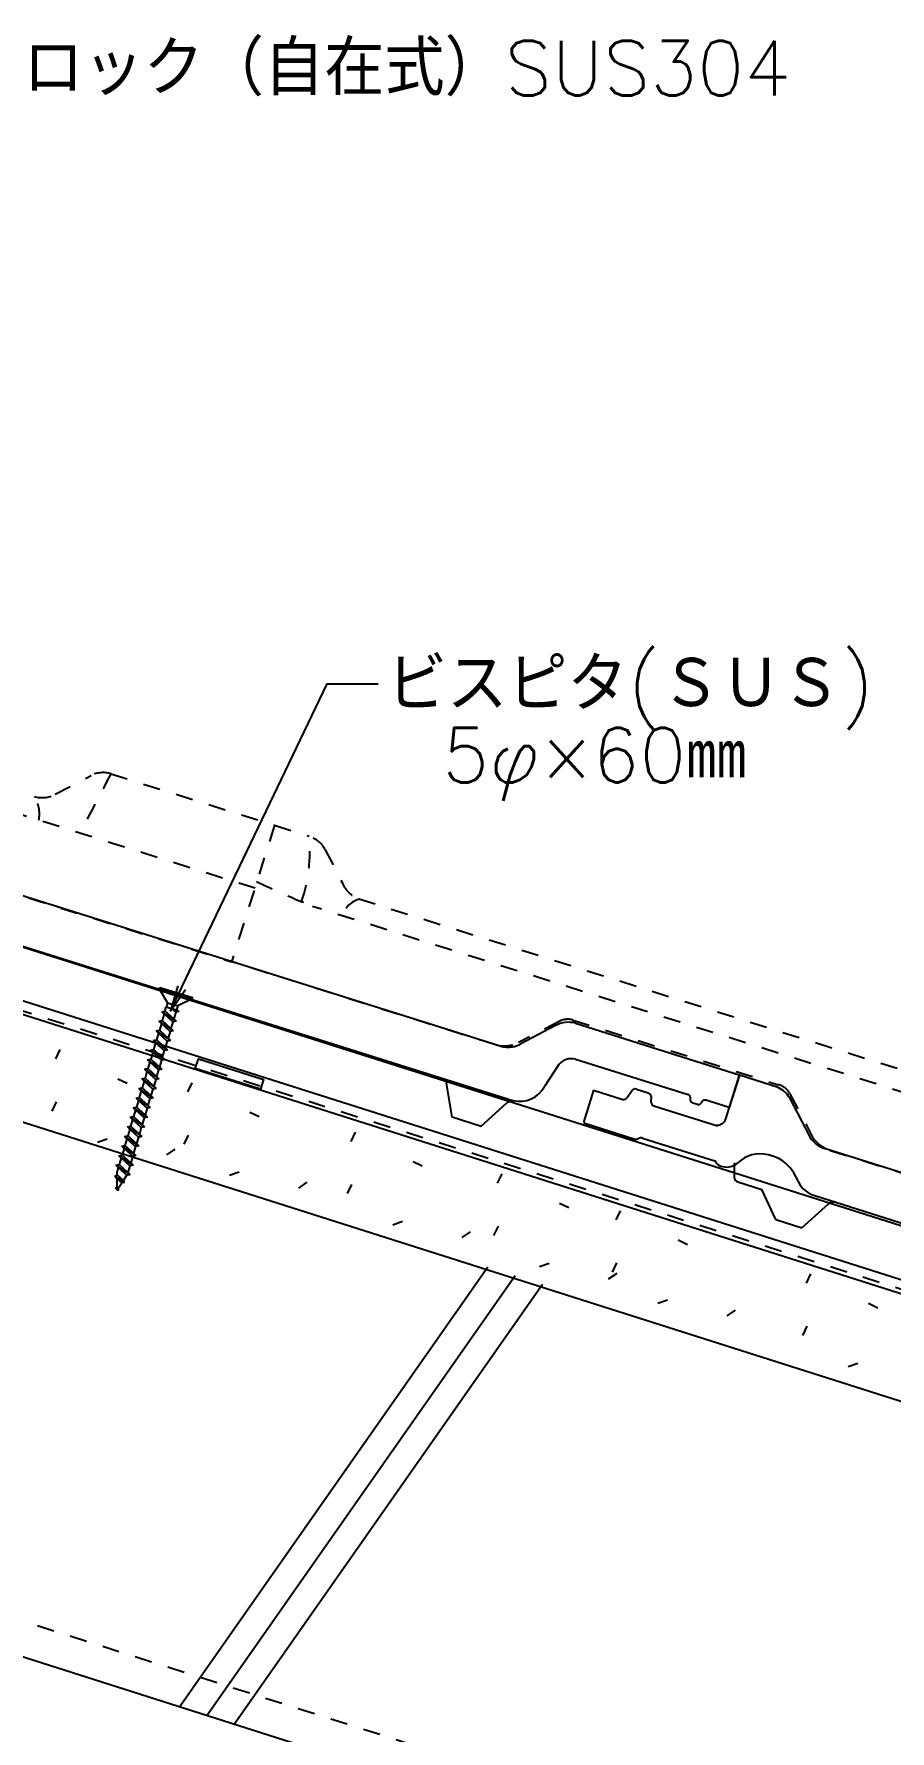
# Model space of a CAD drawing. Extents: x -1727 to 4652, y -2308 to 2357.
# Drawn here: x 3985.7 to 4236, y 282.4 to 778.9 of the extents above; entities that cross this region are included whole.
import ezdxf

# ---------------------------------------------------------------- set-up
doc = ezdxf.new("R2010")
doc.units = 0
doc.header["$LTSCALE"] = 5
doc.linetypes.add('DOT', pattern=[2, 1, -1])
for name, color, linetype in [('0-1', 7, 'CONTINUOUS'), ('0-2', 7, 'CONTINUOUS'), ('0-3', 7, 'CONTINUOUS'), ('0-4', 7, 'CONTINUOUS')]:
    doc.layers.add(name, color=color, linetype=linetype)
doc.styles.get("Standard").update_dxf_attribs({"font": 'txt.shx', "bigfont": 'extfont.shx'})

msp = doc.modelspace()

# ---------------------------------------------------------------- linework, layer by layer
at = {"layer": '0-1', "color": 3, "linetype": 'CONTINUOUS'}
for p, q in [((3754.7629, 584.1165), (4384.701, 384.0015)), ((3750.2214, 569.8206), (4380.1595, 369.7055))]:
    msp.add_line(p, q, dxfattribs=at)
at = {"layer": '0-1', "color": 7, "linetype": 'DOT'}
msp.add_line((3722.8413, 575.438), (4379.3981, 367.2622), dxfattribs=at)
at = {"layer": '0-1', "color": 4, "linetype": 'CONTINUOUS'}
for p, q in [((4022.3325, 499.5291), (4022.4515, 499.9275)), ((4022.3325, 499.5291), (4024.7491, 495.4651)), ((4031.9739, 496.6489), (4022.3325, 499.5291)), ((4022.4515, 499.9275), (4032.0929, 497.0473)), ((4031.9739, 496.6489), (4027.7405, 494.5714)), ((4032.0929, 497.0473), (4031.9739, 496.6489)), ((4023.0844, 492.858), (4024.0349, 493.0438)), ((4023.0844, 492.858), (4023.7772, 492.1813)), ((4023.0844, 492.858), (4027.2664, 490.079)), ((4023.7772, 492.1813), (4023.1958, 490.2351)), ((4023.7772, 492.1813), (4026.3158, 489.8932)), ((4026.5735, 490.7558), (4024.0349, 493.0438)), ((4024.223, 494.3125), (4027.5317, 493.324)), ((4024.3899, 494.2626), (4027.3813, 493.369)), ((4024.7575, 495.4626), (4024.3983, 494.2601)), ((4024.7575, 495.4626), (4027.7405, 494.5714)), ((4025.8773, 493.8183), (4027.1466, 492.6742)), ((4027.1466, 492.6742), (4026.5735, 490.7558)), ((4028.0972, 492.86), (4027.1466, 492.6742)), ((4027.2905, 493.3961), (4028.0972, 492.86)), ((4027.7156, 494.5789), (4027.3504, 493.3563)), ((4027.3564, 493.3764), (4027.3504, 493.3563)), ((4028.0972, 492.86), (4027.5317, 493.324)), ((4021.4062, 487.2406), (4022.3567, 487.4264)), ((4021.4062, 487.2406), (4022.0991, 486.5638)), ((4021.4062, 487.2406), (4025.5882, 484.4615)), ((4022.2453, 490.0493), (4023.1958, 490.2351)), ((4022.2453, 490.0493), (4022.9382, 489.3725)), ((4022.2453, 490.0493), (4026.4273, 487.2703)), ((4022.9382, 489.3725), (4022.3567, 487.4264)), ((4024.8953, 485.1383), (4022.3567, 487.4264)), ((4022.9382, 489.3725), (4025.4767, 487.0845)), ((4025.7344, 487.947), (4023.1958, 490.2351)), ((4025.4767, 487.0845), (4024.8953, 485.1383)), ((4026.4273, 487.2703), (4025.4767, 487.0845)), ((4026.3158, 489.8932), (4025.7344, 487.947)), ((4026.4273, 487.2703), (4025.7344, 487.947)), ((4027.2664, 490.079), (4026.3158, 489.8932)), ((4027.2664, 490.079), (4026.5735, 490.7558)), ((4019.728, 481.6231), (4020.6786, 481.8089)), ((4019.728, 481.6231), (4020.4209, 480.9463)), ((4019.728, 481.6231), (4023.91, 478.8441)), ((4020.5671, 484.4318), (4021.5177, 484.6176)), ((4020.5671, 484.4318), (4024.7491, 481.6528)), ((4020.5671, 484.4318), (4021.26, 483.7551)), ((4021.26, 483.7551), (4020.6786, 481.8089)), ((4023.2172, 479.5208), (4020.6786, 481.8089)), ((4021.26, 483.7551), (4023.7986, 481.467)), ((4022.0991, 486.5638), (4021.5177, 484.6176)), ((4024.0563, 482.3296), (4021.5177, 484.6176)), ((4022.0991, 486.5638), (4024.6377, 484.2757)), ((4024.7491, 481.6528), (4023.7986, 481.467)), ((4024.6377, 484.2757), (4024.0563, 482.3296)), ((4024.6377, 484.2757), (4024.0563, 482.3296)), ((4024.7491, 481.6528), (4024.0563, 482.3296)), ((4025.5882, 484.4615), (4024.6377, 484.2757)), ((4025.5882, 484.4615), (4024.8953, 485.1383)), ((4018.8889, 478.8144), (4019.8395, 479.0002)), ((4018.8889, 478.8144), (4019.5818, 478.1376)), ((4018.8889, 478.8144), (4023.0709, 476.0353)), ((4019.5818, 478.1376), (4019.0004, 476.1914)), ((4019.5818, 478.1376), (4022.1204, 475.8495)), ((4020.4209, 480.9463), (4019.8395, 479.0002)), ((4022.3781, 476.7121), (4019.8395, 479.0002)), ((4020.4209, 480.9463), (4022.9595, 478.6583)), ((4022.9595, 478.6583), (4022.3781, 476.7121)), ((4023.0709, 476.0353), (4022.3781, 476.7121)), ((4023.91, 478.8441), (4022.9595, 478.6583)), ((4023.7986, 481.467), (4023.2172, 479.5208)), ((4023.91, 478.8441), (4023.2172, 479.5208)), ((4017.2108, 473.1969), (4018.1613, 473.3827)), ((4017.2108, 473.1969), (4017.9036, 472.5201)), ((4017.2108, 473.1969), (4021.3928, 470.4179)), ((4017.9036, 472.5201), (4017.3222, 470.574)), ((4017.9036, 472.5201), (4020.4422, 470.2321)), ((4018.0499, 476.0056), (4019.0004, 476.1914)), ((4018.0499, 476.0056), (4018.7427, 475.3289)), ((4018.0499, 476.0056), (4022.2319, 473.2266)), ((4018.7427, 475.3289), (4018.1613, 473.3827)), ((4020.6999, 471.0946), (4018.1613, 473.3827)), ((4018.7427, 475.3289), (4021.2813, 473.0408)), ((4021.539, 473.9034), (4019.0004, 476.1914)), ((4021.2813, 473.0408), (4020.6999, 471.0946)), ((4022.2319, 473.2266), (4021.2813, 473.0408)), ((4022.1204, 475.8495), (4021.539, 473.9034)), ((4022.2319, 473.2266), (4021.539, 473.9034)), ((4023.0709, 476.0353), (4022.1204, 475.8495)), ((4015.5326, 467.5794), (4016.4832, 467.7652)), ((4015.5326, 467.5794), (4016.2255, 466.9027)), ((4015.5326, 467.5794), (4019.7146, 464.8004)), ((4016.2255, 466.9027), (4015.6441, 464.9565)), ((4016.2255, 466.9027), (4018.7641, 464.6146)), ((4016.3717, 470.3882), (4017.3222, 470.574)), ((4016.3717, 470.3882), (4017.0646, 469.7114)), ((4016.3717, 470.3882), (4020.5537, 467.6091)), ((4017.0646, 469.7114), (4016.4832, 467.7652)), ((4019.0217, 465.4772), (4016.4832, 467.7652)), ((4017.0646, 469.7114), (4019.6031, 467.4233)), ((4019.8608, 468.2859), (4017.3222, 470.574)), ((4019.6031, 467.4233), (4019.0217, 465.4772)), ((4020.5537, 467.6091), (4019.6031, 467.4233)), ((4020.4422, 470.2321), (4019.8608, 468.2859)), ((4020.5537, 467.6091), (4019.8608, 468.2859)), ((4021.3928, 470.4179), (4020.4422, 470.2321)), ((4021.3928, 470.4179), (4020.6999, 471.0946)), ((4013.8544, 461.962), (4014.805, 462.1478)), ((4013.8544, 461.962), (4014.5473, 461.2852)), ((4013.8544, 461.962), (4018.0364, 459.1829)), ((4014.6935, 464.7707), (4015.6441, 464.9565)), ((4014.6935, 464.7707), (4015.3864, 464.0939)), ((4014.6935, 464.7707), (4018.8755, 461.9917)), ((4015.3864, 464.0939), (4014.805, 462.1478)), ((4017.3436, 459.8597), (4014.805, 462.1478)), ((4015.3864, 464.0939), (4017.925, 461.8059)), ((4018.1827, 462.6684), (4015.6441, 464.9565)), ((4017.925, 461.8059), (4017.3436, 459.8597)), ((4018.8755, 461.9917), (4017.925, 461.8059)), ((4018.7641, 464.6146), (4018.1827, 462.6684)), ((4018.8755, 461.9917), (4018.1827, 462.6684)), ((4019.7146, 464.8004), (4018.7641, 464.6146)), ((4019.7146, 464.8004), (4019.0217, 465.4772)), ((4013.0154, 459.1532), (4013.9659, 459.339)), ((4013.0154, 459.1532), (4013.7082, 458.4765)), ((4013.0154, 459.1532), (4017.1974, 456.3742)), ((4013.7082, 458.4765), (4013.1268, 456.5303)), ((4013.7082, 458.4765), (4016.2468, 456.1884)), ((4014.5473, 461.2852), (4013.9659, 459.339)), ((4016.5045, 457.051), (4013.9659, 459.339)), ((4014.5473, 461.2852), (4017.0859, 458.9971)), ((4017.0859, 458.9971), (4016.5045, 457.051)), ((4017.1974, 456.3742), (4016.5045, 457.051)), ((4018.0364, 459.1829), (4017.0859, 458.9971)), ((4018.0364, 459.1829), (4017.3436, 459.8597)), ((4011.3372, 453.5358), (4012.2877, 453.7216)), ((4011.3372, 453.5358), (4012.03, 452.859)), ((4011.3372, 453.5358), (4015.5192, 450.7567)), ((4012.03, 452.859), (4011.4486, 450.9128)), ((4012.03, 452.859), (4014.5686, 450.5709)), ((4012.1763, 456.3445), (4013.1268, 456.5303)), ((4012.1763, 456.3445), (4012.8691, 455.6677)), ((4012.1763, 456.3445), (4016.3583, 453.5655)), ((4012.8691, 455.6677), (4012.2877, 453.7216)), ((4014.8263, 451.4335), (4012.2877, 453.7216)), ((4012.8691, 455.6677), (4015.4077, 453.3797)), ((4015.6654, 454.2422), (4013.1268, 456.5303)), ((4015.4077, 453.3797), (4014.8263, 451.4335)), ((4016.3583, 453.5655), (4015.4077, 453.3797)), ((4016.2468, 456.1884), (4015.6654, 454.2422)), ((4016.3583, 453.5655), (4015.6654, 454.2422)), ((4017.1974, 456.3742), (4016.2468, 456.1884)), ((4009.659, 447.9183), (4010.6096, 448.1041)), ((4009.659, 447.9183), (4013.841, 445.1393)), ((4009.659, 447.9183), (4010.3519, 447.2415)), ((4010.3519, 447.2415), (4009.9988, 446.0596)), ((4010.3519, 447.2415), (4012.8411, 444.9979)), ((4010.4981, 450.727), (4011.4486, 450.9128)), ((4010.4981, 450.727), (4014.6801, 447.948)), ((4010.4981, 450.727), (4011.191, 450.0503)), ((4011.191, 450.0503), (4010.6096, 448.1041)), ((4013.1482, 445.816), (4010.6096, 448.1041)), ((4011.191, 450.0503), (4013.7296, 447.7622)), ((4013.9872, 448.6248), (4011.4486, 450.9128)), ((4013.7296, 447.7622), (4013.1482, 445.816)), ((4014.6801, 447.948), (4013.7296, 447.7622)), ((4014.5686, 450.5709), (4013.9872, 448.6248)), ((4014.6801, 447.948), (4013.9872, 448.6248)), ((4015.5192, 450.7567), (4014.5686, 450.5709)), ((4015.5192, 450.7567), (4014.8263, 451.4335)), ((4009.3454, 444.7604), (4009.9952, 445.0928)), ((4009.3454, 444.7604), (4012.1621, 442.8886)), ((4009.3454, 444.7604), (4009.9912, 444.0016)), ((4009.9822, 441.5396), (4009.9912, 444.0016)), ((4009.9912, 444.0016), (4011.3788, 442.7509)), ((4009.9952, 445.0928), (4009.9988, 446.0596)), ((4011.8279, 443.441), (4009.9952, 445.0928)), ((4010.2606, 441.0327), (4011.3788, 442.7509)), ((4012.1621, 442.8886), (4011.3788, 442.7509)), ((4011.8279, 443.441), (4012.8411, 444.9979)), ((4012.1621, 442.8886), (4011.8279, 443.441)), ((4013.841, 445.1393), (4012.8411, 444.9979)), ((4013.841, 445.1393), (4013.1482, 445.816)), ((4009.5572, 441.2533), (4009.9822, 441.5396)), ((4009.9801, 440.9693), (4009.5572, 441.2533)), ((4009.9787, 440.5996), (4009.9801, 440.9693)), ((4009.9787, 440.5996), (4010.1466, 440.8575)), ((4010.4799, 440.6336), (4009.9787, 440.5996)), ((4010.4799, 440.6336), (4010.1466, 440.8575)), ((4010.4799, 440.6336), (4010.2606, 441.0327))]:
    msp.add_line(p, q, dxfattribs=at)
msp.add_lwpolyline([(4024.027, 493.0174), (4024.0464, 493.0801), (4024.0648, 493.143), (4024.0823, 493.2063), (4024.0987, 493.2698), (4024.1141, 493.3336), (4024.1285, 493.3976), (4024.1419, 493.4619), (4024.1543, 493.5264), (4024.1656, 493.5911), (4024.176, 493.656), (4024.1853, 493.721), (4024.1936, 493.7863), (4024.2009, 493.8516), (4024.2071, 493.9172), (4024.2123, 493.9828), (4024.2165, 494.0486), (4024.2197, 494.1144), (4024.2218, 494.1804), (4024.2229, 494.2464), (4024.223, 494.3125)], dxfattribs=at)
at = {"layer": '0-1', "color": 7, "linetype": 'CONTINUOUS'}
msp.add_lwpolyline([(4051.9171, 470.1412), (4032.8574, 476.2013), (4033.7664, 479.0603), (4052.8262, 473.0002), (4051.9171, 470.1412)], close=True, dxfattribs=at)
at = {"layer": '0-2', "color": 2, "linetype": 'DOT'}
for p, q in [((4050.325, 528.9526), (3775.4806, 615.5879)), ((3991.8967, 556.444), (4002.3858, 561.9665)), ((4008.1822, 562.4623), (4056.0445, 547.3754)), ((4056.0433, 547.3714), (4043.4629, 507.4611)), ((4056.0433, 547.3714), (4043.4629, 507.4611)), ((4056.0433, 547.3714), (4066.1675, 544.1801)), ((3926.8307, 544.2254), (4043.4629, 507.4611)), ((4070.8377, 540.2481), (4075.7056, 530.8192)), ((4327.2412, 441.6641), (4067.1447, 523.6507)), ((4080.6313, 525.8911), (4277.2679, 463.908)), ((4120.7057, 483.1129), (4043.4629, 507.4611)), ((4139.4088, 490.0746), (4127.3827, 483.813)), ((4143.2628, 490.412), (4203.2552, 471.5015)), ((4206.69, 468.8664), (4213.3295, 456.1145)), ((4218.4948, 452.2882), (4320.4588, 420.1475))]:
    msp.add_line(p, q, dxfattribs=at)
at = {"layer": '0-2', "color": 2, "linetype": 'CONTINUOUS'}
for p, q in [((4121.9806, 482.7176), (3925.1278, 544.7687)), ((3922.2153, 531.0089), (4125.7263, 466.859)), ((4138.1533, 488.7741), (4127.8057, 483.341)), ((4143.9779, 489.4886), (4191.8978, 474.3834)), ((4139.109, 477.4276), (4134.9404, 471.0125)), ((4143.9831, 478.9736), (4176.9503, 468.5817)), ((4107.972, 461.9564), (4106.1209, 473.1224)), ((4187.9138, 461.5256), (4191.9309, 474.2697)), ((4191.9309, 474.2697), (4188.9513, 464.817)), ((4203.2376, 470.7056), (4191.9309, 474.2697)), ((4149.285, 469.8656), (4146.3133, 460.4381)), ((4149.285, 469.8656), (4157.8731, 467.1585)), ((4160.5295, 469.8017), (4159.146, 467.6933)), ((4161.8416, 470.2105), (4165.2836, 469.1256)), ((4166.1091, 468.0429), (4166.0717, 466.6174)), ((4177.5487, 467.8586), (4177.5369, 467.144)), ((4188.9513, 464.817), (4181.7743, 467.0793)), ((4206.4245, 467.8856), (4212.6395, 456.0171)), ((4116.3889, 459.3033), (4107.972, 461.9564)), ((4116.3192, 459.2394), (4123.9291, 466.2148)), ((4166.9139, 465.3106), (4185.5056, 459.4502)), ((4179.6323, 465.6835), (4178.2686, 466.1133)), ((4181.1274, 466.6626), (4180.7724, 466.1242)), ((4146.4534, 460.3035), (4161.3748, 455.6)), ((4163.554, 455.8595), (4185.0217, 449.0925)), ((4320.4544, 420.1334), (4216.8483, 452.7917)), ((4190.5172, 444.1624), (4190.4558, 448.6005)), ((4191.4394, 443.0559), (4198.5143, 440.8258)), ((4207.522, 446.1413), (4209.2253, 442.9838)), ((4202.6003, 432.0174), (4198.5143, 440.8258)), ((4213.9357, 439.0319), (4316.2458, 406.7821)), ((4202.6003, 432.0174), (4210.1899, 429.625)), ((4210.1899, 429.625), (4217.9304, 436.6553))]:
    msp.add_line(p, q, dxfattribs=at)
at = {"layer": '0-2', "color": 2, "linetype": 'DOT'}
for centre, radius, start, end in [((5948.4903, -462.7694), 2194.5149, 152.1487, 152.6602), ((4005.901, 554.9332), 7.8628, 72.9804, 116.5554), ((3988.0597, 563.4701), 8.0056, 253.5671, 298.6392), ((3977.4615, 550.5738), 9.8322, 350.0091, 392.0512), ((4020.3586, 539.7897), 46.0189, 341.3334, 365.4745), ((4063.7737, 536.5972), 7.9517, 27.331, 72.4796), ((4137.7899, 709.0727), 198.2717, 243.9707, 248.7532), ((4083.4732, 533.678), 8.277, 200.2059, 249.4375), ((4082.5658, 519.1113), 6.8857, 103.6883, 166.5094), ((4141.7715, 485.2677), 5.3562, 73.8331, 116.1754), ((4123.0641, 492.8099), 9.9797, 256.3307, 295.6418), ((4202.0644, 466.393), 5.2455, 28.1343, 76.8778), ((4221.4845, 461.7237), 9.8979, 214.521, 252.4187)]:
    msp.add_arc(centre, radius, start, end, dxfattribs=at)
at = {"layer": '0-2', "color": 2, "linetype": 'CONTINUOUS'}
for centre, radius, start, end in [((4141.9663, 481.7884), 7.9586, 75.3594, 118.6268), ((4124.1086, 490.282), 7.8561, 254.2878, 280.8913), ((4124.0823, 490.44), 8.0162, 280.8626, 297.6767), ((4142.8648, 474.0427), 5.0561, 77.222, 137.9734), ((4127.7447, 474.7135), 8.0916, 255.5949, 332.782), ((4158.0698, 468.5188), 1.3563, 261.8979, 322.5109), ((4161.5345, 468.8936), 1.3545, 77.2011, 137.8999), ((4164.765, 467.8753), 1.3545, 7.1085, 67.812), ((4176.648, 467.744), 0.9079, 7.2495, 70.2), ((4178.7189, 467.2005), 1.1833, 182.7329, 247.531), ((4181.8432, 466.1102), 0.9034, 77.1888, 140.3269), ((4199.7654, 463.5702), 7.9354, 30.1179, 64.052), ((4124.7781, 465.1555), 1.3576, 72.5893, 128.7082), ((4167.4246, 466.5646), 1.354, 177.7664, 247.8381), ((4179.8413, 466.8381), 1.1734, 259.7413, 322.523), ((4185.3285, 462.3449), 2.712, 258.1919, 342.4153), ((4161.7579, 456.9374), 1.3912, 253.0651, 300.0088), ((4163.1497, 454.5198), 1.3994, 73.2071, 119.863), ((4219.251, 460.2857), 7.8698, 212.8478, 252.2236), ((4183.7864, 447.7306), 1.6842, 22.1735, 63.5029), ((4187.6848, 450.9862), 3.5119, 228.2455, 257.6474), ((4188.1879, 452.4316), 5.0383, 257.1321, 310.9809), ((4197.9796, 442.032), 9.2519, 75.4242, 134.5243), ((4198.1278, 439.9463), 11.2529, 33.4025, 78.8289), ((4191.8576, 444.3748), 1.3571, 189.0062, 252.4045), ((4216.3552, 446.6991), 8.0399, 207.5234, 252.4863), ((4219.4863, 434.4317), 2.7139, 72.5751, 124.9807)]:
    msp.add_arc(centre, radius, start, end, dxfattribs=at)
at = {"layer": '0-3', "color": 7, "linetype": 'CONTINUOUS'}
for points in [[(4025.6197, 493.0829), (4071.3655, 588.7303), (4086.3655, 588.7303)], [(4027.728, 500.3882), (4025.6197, 493.0829), (4029.9833, 499.3096)]]:
    msp.add_lwpolyline(points, dxfattribs=at)
at = {"layer": '0-4', "color": 4, "linetype": 'CONTINUOUS'}
for p, q in [((4359.0668, 372.1014), (3723.8494, 574.2144)), ((4346.9387, 344.5181), (3723.8494, 542.7723)), ((4226.6891, 226.334), (3723.8494, 386.3272))]:
    msp.add_line(p, q, dxfattribs=at)
at = {"layer": '0-4', "color": 7, "linetype": 'CONTINUOUS'}
for p, q in [((3993.2921, 481.7772), (3991.9821, 479.0789)), ((4010.2199, 473.2036), (4012.9186, 471.8932)), ((4031.8657, 472.0612), (4030.5556, 469.3628)), ((3992.2147, 466.4749), (3990.9043, 463.776)), ((4048.7935, 463.4876), (4051.4921, 462.1771)), ((4079.6015, 457.622), (4078.2915, 454.9236)), ((4007.1334, 455.5818), (4004.2985, 454.5999)), ((4026.9189, 452.6505), (4024.4351, 450.9688)), ((4030.7883, 456.7588), (4029.4778, 454.06)), ((4096.5293, 449.0483), (4099.228, 447.7379)), ((4045.707, 445.8658), (4042.8721, 444.8839)), ((4065.4925, 442.9344), (4063.0087, 441.2528)), ((4078.5242, 442.3196), (4077.2137, 439.6207)), ((4122.4428, 445.4142), (4121.1327, 442.7159)), ((4139.3705, 436.8406), (4142.0692, 435.5302)), ((4157.0791, 434.6369), (4155.769, 431.9385)), ((4093.4429, 431.4265), (4090.608, 430.4446)), ((4113.2284, 428.4952), (4110.7445, 426.8135)), ((4121.3654, 430.1119), (4120.0549, 427.413)), ((4174.0069, 426.0632), (4176.7055, 424.7528)), ((4028.2158, 289.4841), (4118.3534, 418.214)), ((4136.2841, 419.2188), (4133.4492, 418.2369)), ((4156.0017, 419.3345), (4154.6912, 416.6356)), ((4036.2026, 286.9428), (4126.3402, 415.6727)), ((4044.1894, 284.4016), (4134.3271, 413.1315)), ((4156.0696, 416.2875), (4153.5858, 414.6058)), ((4212.7455, 416.1202), (4211.4355, 413.4219)), ((4170.9204, 408.4414), (4168.0855, 407.4595)), ((4229.6733, 407.5466), (4232.372, 406.2362)), ((4190.7059, 405.5101), (4188.2221, 403.8284)), ((4211.6681, 400.8178), (4210.3577, 398.119)), ((4226.5868, 389.9248), (4223.7519, 388.9429))]:
    msp.add_line(p, q, dxfattribs=at)
at = {"layer": '0-4', "color": 4, "linetype": 'DOT'}
msp.add_line((4229.7211, 235.8632), (3723.8494, 396.8212), dxfattribs=at)

# ---------------------------------------------------------------- texts
at = {"layer": '0-3', "color": 7}
for s, p in [('タワーロック（自在式）SUS304', (3929.7476, 760.9227)), ('ビスピタ(ＳＵＳ)', (4088.8655, 580.7303)), ('5φ×60㎜', (4105.0664, 559.8902))]:
    msp.add_text(s, height=16, dxfattribs=at).set_placement(p)

doc.saveas('drawing.dxf')
